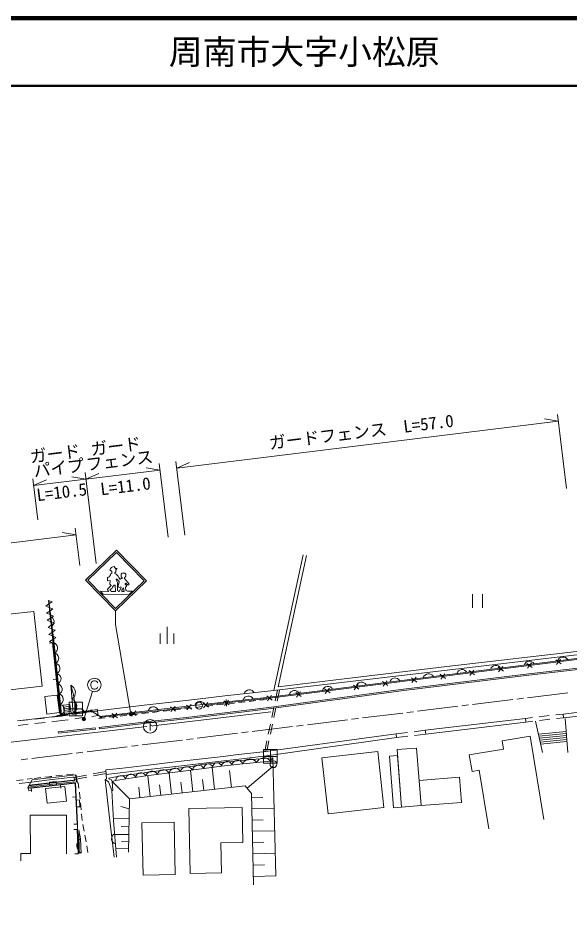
# Model space of a CAD drawing. Units: millimetres, scale not verified. Extents: x -206557 to 1343443, y -1222440 to 380000.
# Drawn here: x 382736 to 464295, y 246671 to 380000 of the extents above; entities that cross this region are included whole.
import ezdxf
from ezdxf.enums import TextEntityAlignment as Align

# ---------------------------------------------------------------- set-up
doc = ezdxf.new("R2010")
doc.units = ezdxf.units.MM
doc.header["$LTSCALE"] = 1000
doc.header["$PDMODE"] = 32
doc.header["$PDSIZE"] = 500
doc.linetypes.add('CHAIN', pattern=[18.5, 12, -1.5, 3.5, -1.5])
for name, color, linetype, lineweight in [('M-BGD', 7, 'Continuous', 13), ('M-BGD-EXST', 7, 'Continuous', 13), ('M-BMK', 2, 'CHAIN', 13), ('M-BMK-ROW', 30, 'Continuous', 13), ('M-STR-HTXT', 7, 'Continuous', 13), ('M-STR-STRC', 7, 'Continuous', 13), ('M-TTL', 2, 'Continuous', 140), ('M-TTL-LINE', 7, 'Continuous', 50)]:
    doc.layers.add(name, color=color, linetype=linetype, lineweight=lineweight)
doc.layers.add('M-TTL-TXT', color=7, linetype='Continuous')
doc.styles.add('ＭＳ ゴシック', font='')
doc.styles.get('ＭＳ ゴシック').set_extended_font_data('MS Gothic')

msp = doc.modelspace()

# ---------------------------------------------------------------- linework, layer by layer
at = {"layer": 'M-BGD'}
for p, q in [((463792, 310457), (462453, 321375)), ((406178, 313466), (462575, 320382)), ((462575, 320382), (460516, 320734)), ((403706, 313162), (401647, 313514)), ((404923, 303237), (403584, 314155)), ((407396, 303540), (406056, 314458)), ((406178, 313466), (408090, 314305)), ((392761, 311820), (390703, 312172)), ((392761, 311820), (403706, 313162)), ((392761, 311820), (394673, 312659)), ((385044, 310873), (392761, 311820)), ((385044, 310873), (386956, 311712)), ((364595, 300306), (391302, 303581)), ((391302, 303581), (389244, 303933)), ((449886, 294820), (449886, 292820)), ((451386, 294820), (451386, 292820)), ((386831, 293070), (387300, 293386)), ((387908, 287661), (387214, 293908)), ((387920, 287610), (387244, 293911)), ((387769, 293702), (387244, 293911)), ((387300, 293386), (387769, 293702)), ((388048, 287918), (387303, 293916)), ((387356, 292861), (386831, 293070)), ((386944, 292020), (387413, 292336)), ((387469, 291811), (386944, 292020)), ((387882, 292652), (387356, 292861)), ((387413, 292336), (387882, 292652)), ((387057, 290970), (387526, 291286)), ((387582, 290761), (387057, 290970)), ((387995, 291602), (387469, 291811)), ((387526, 291286), (387995, 291602)), ((388107, 290551), (387582, 290761)), ((387169, 289920), (387638, 290236)), ((387695, 289711), (387169, 289920)), ((387638, 290236), (388107, 290551)), ((388220, 289501), (387695, 289711)), ((387751, 289185), (388220, 289501)), ((399406, 277105), (397113, 290347)), ((404752, 290014), (404752, 287514)), ((387282, 288870), (387751, 289185)), ((387807, 288660), (387282, 288870)), ((387395, 287819), (387864, 288135)), ((388333, 288451), (387807, 288660)), ((387864, 288135), (388333, 288451)), ((403752, 289014), (403752, 287514)), ((405752, 289014), (405752, 287514)), ((387843, 287629), (387346, 287576)), ((387920, 287610), (387395, 287819)), ((387843, 287629), (388979, 276932)), ((389074, 277037), (387903, 287642)), ((466867, 285354), (419902, 279477)), ((454453, 283444), (453664, 284058)), ((453752, 283356), (454366, 284146)), ((458723, 283978), (457934, 284592)), ((458021, 283890), (458635, 284680)), ((462993, 284512), (462203, 285126)), ((462291, 284425), (462905, 285214)), ((445914, 282376), (445125, 282990)), ((445213, 282288), (445826, 283077)), ((450184, 282910), (449394, 283524)), ((449482, 282822), (450096, 283612)), ((388411, 282281), (387914, 282228)), ((390897, 277289), (390520, 281361)), ((433106, 280773), (432316, 281387)), ((432404, 280685), (433018, 281475)), ((437375, 281307), (436586, 281921)), ((436674, 281219), (437287, 282009)), ((441645, 281841), (440855, 282455)), ((440943, 281754), (441557, 282543)), ((420728, 279043), (421058, 280640)), ((421033, 279033), (421352, 280580)), ((424566, 279705), (423777, 280319)), ((423865, 279617), (424479, 280406)), ((428836, 280239), (428047, 280853)), ((428134, 280151), (428748, 280941)), ((413707, 278629), (414701, 278741)), ((415297, 278808), (416291, 278920)), ((416887, 278987), (417881, 279099)), ((418477, 279166), (419471, 279278)), ((420297, 279170), (419507, 279784)), ((419595, 279083), (420209, 279872)), ((394467, 277784), (389074, 277037)), ((389415, 278402), (390405, 278542)), ((389415, 278402), (389598, 277109)), ((389452, 278139), (390443, 278276)), ((389489, 277882), (390479, 278019)), ((389525, 277624), (390515, 277762)), ((389561, 277367), (390552, 277504)), ((390588, 277247), (390405, 278542)), ((392293, 277281), (393284, 277419)), ((394483, 277552), (393532, 277418)), ((393878, 277501), (394494, 277586)), ((394494, 277586), (394467, 277784)), ((394483, 277552), (394478, 277584)), ((394575, 276898), (394483, 277552)), ((402586, 277356), (403580, 277470)), ((404176, 277538), (405169, 277652)), ((405766, 277720), (406759, 277836)), ((407355, 277905), (408348, 278021)), ((408944, 278090), (409937, 278206)), ((410533, 278275), (411527, 278391)), ((412123, 278460), (413116, 278576)), ((420224, 276595), (420527, 278064)), ((420528, 276584), (420831, 278053)), ((472462, 278152), (463273, 277115)), ((472524, 277605), (463335, 276568)), ((384163, 276248), (382672, 276083)), ((386648, 276524), (385157, 276358)), ((389115, 276797), (387642, 276634)), ((389198, 276142), (387717, 275978)), ((388979, 276932), (388482, 276880)), ((390066, 276931), (389115, 276797)), ((389124, 276842), (390114, 276979)), ((390153, 276277), (389198, 276142)), ((390709, 277061), (391699, 277199)), ((392542, 277279), (391056, 277070)), ((392629, 276625), (391143, 276416)), ((394575, 276898), (393619, 276764)), ((394854, 276762), (394575, 276898)), ((394639, 276444), (395632, 276558)), ((396228, 276626), (397221, 276741)), ((397818, 276809), (398811, 276924)), ((399407, 276992), (399832, 277041)), ((399832, 277041), (400401, 277106)), ((400997, 277174), (401990, 277288)), ((457711, 276476), (442915, 274707)), ((457711, 276476), (457776, 275930)), ((458754, 276596), (457713, 276476)), ((458817, 276049), (457776, 275930)), ((460222, 271411), (459197, 276073)), ((461238, 276881), (459747, 276710)), ((461300, 276334), (459810, 276163)), ((463272, 277114), (462231, 276995)), ((463335, 276568), (462294, 276449)), ((463273, 277115), (463335, 276568)), ((463576, 276446), (463994, 271410)), ((384238, 275592), (382747, 275427)), ((386723, 275868), (385232, 275702)), ((388673, 274467), (394155, 275074)), ((394740, 275124), (394763, 274926)), ((419719, 274146), (420022, 275615)), ((420023, 274136), (420326, 275605)), ((442913, 274707), (441259, 274503)), ((442980, 274161), (442915, 274707)), ((457776, 275930), (442980, 274161)), ((388695, 274269), (388673, 274467)), ((438616, 274177), (419372, 271592)), ((438680, 273631), (419449, 270946)), ((440267, 274381), (438613, 274177)), ((438616, 274177), (438680, 273631)), ((440334, 273835), (438680, 273631)), ((442980, 274161), (441326, 273957)), ((454271, 273164), (458394, 273852)), ((458394, 273852), (460453, 261522)), ((459624, 274134), (463734, 274548)), ((459688, 273839), (463758, 274249)), ((459753, 273544), (463783, 273950)), ((459818, 273249), (463808, 273651)), ((459883, 272954), (463833, 273352)), ((419187, 271570), (419517, 273167)), ((419502, 271609), (419821, 273156)), ((459948, 272659), (463858, 273053)), ((449836, 268620), (449424, 271084)), ((416594, 266139), (420418, 269429)), ((420386, 270615), (420850, 253173)), ((389304, 268066), (388310, 267954)), ((390811, 268237), (389900, 268134)), ((390894, 268244), (390811, 268237)), ((391019, 267741), (392866, 268081)), ((391454, 267073), (391308, 268063)), ((393849, 268262), (395696, 268602)), ((393903, 267967), (395750, 268307)), ((395810, 267516), (395686, 268844)), ((402273, 264932), (401933, 268000)), ((405390, 265278), (405045, 268395)), ((408554, 265628), (408204, 268792)), ((411780, 265985), (411423, 269211)), ((414265, 266261), (413987, 268768)), ((382494, 267287), (383487, 267406)), ((382906, 266843), (384719, 267061)), ((384083, 267477), (384801, 267563)), ((384814, 267382), (384119, 266146)), ((391220, 266940), (384666, 266212)), ((386123, 267716), (385130, 267601)), ((387290, 267850), (386719, 267784)), ((387537, 267866), (387290, 267850)), ((388385, 267128), (387391, 267018)), ((387391, 267018), (387446, 266521)), ((387714, 267886), (387537, 267866)), ((388440, 266631), (388385, 267128)), ((391073, 267446), (392920, 267786)), ((391454, 267073), (391351, 267069)), ((391601, 266891), (391454, 267073)), ((391711, 266147), (391601, 266891)), ((396754, 265797), (396622, 267141)), ((399205, 264592), (396622, 267141)), ((403831, 265105), (403659, 266663)), ((406972, 265453), (406797, 267035)), ((410167, 265807), (409989, 267420)), ((384731, 265818), (384338, 265754)), ((384666, 266212), (384731, 265818)), ((384672, 266163), (384727, 265666)), ((389005, 266644), (389061, 266147)), ((391815, 265443), (391798, 265553)), ((391903, 264559), (391815, 265443)), ((400739, 264762), (400569, 266296)), ((391267, 264867), (390767, 264843)), ((391839, 264409), (391339, 264386)), ((391885, 263411), (391839, 264409)), ((417254, 264731), (418901, 264767)), ((391386, 263387), (391885, 263411)), ((392061, 262967), (391962, 263962)), ((399176, 263106), (397933, 263443)), ((417290, 263084), (420584, 263156)), ((392220, 261375), (392121, 262370)), ((399151, 261616), (396826, 261655)), ((417326, 261429), (418981, 261465)), ((391455, 260831), (390956, 260808)), ((391484, 260038), (390984, 260020)), ((391484, 260038), (391616, 256457)), ((391770, 256491), (391743, 260011)), ((392509, 259801), (392324, 260784)), ((399131, 260453), (397968, 260473)), ((392780, 258224), (392612, 259210)), ((399111, 259290), (397001, 259326)), ((417363, 259774), (420672, 259847)), ((393049, 256647), (392881, 257633)), ((399093, 258235), (398038, 258253)), ((417400, 258112), (419062, 258149)), ((391616, 256457), (391116, 256439)), ((399075, 257180), (397166, 257212)), ((417436, 256450), (420761, 256523)), ((417473, 254780), (419143, 254817)), ((417510, 253110), (420850, 253183))]:
    msp.add_line(p, q, dxfattribs=at)
for points in [[(478301, 290122), (477231, 290024), (471543, 286545), (466575, 286028), (446138, 283618), (430989, 281810), (420516, 280577), (424885, 300663)], [(478256, 290620), (477069, 290512), (471379, 287030), (466520, 286525), (446079, 284115), (430930, 282306), (421153, 281155), (425374, 300557)], [(477822, 289403), (471234, 285881), (469317, 285709), (466852, 285503), (419885, 279626)], [(389158, 277048), (388048, 287918), (387903, 287642)], [(419798, 278080), (439315, 280729), (457363, 282964), (471829, 284624)], [(419821, 277882), (439340, 280531), (457386, 282766), (471852, 284426)], [(390520, 281361), (390935, 279975), (391146, 278552), (391149, 277324)], [(420516, 280577), (413296, 279805), (409275, 279333), (405348, 278881), (401353, 278407), (397352, 277943), (394493, 277595)], [(419885, 279626), (413589, 278918), (413573, 278931), (405618, 278005), (399798, 277339), (394839, 276769)], [(394740, 275124), (402069, 275995), (407576, 276624), (412469, 277204), (419798, 278080)], [(394763, 274926), (402093, 275797), (407599, 276425), (412493, 277006), (419821, 277882)], [(388695, 274269), (394177, 274875), (394155, 275074)], [(449424, 271084), (454477, 271928), (454271, 273164)], [(419372, 271592), (414893, 271058), (413068, 270847), (406418, 270073), (401964, 269560), (397775, 269075), (395686, 268844)], [(419449, 270946), (414969, 270413), (413143, 270201), (406493, 269427), (402038, 268914), (397848, 268429), (395753, 268198)], [(396140, 267628), (397930, 267972), (401375, 268418), (406747, 269138), (408576, 269394), (409857, 269642), (413326, 269988), (415616, 270256), (418494, 270497), (420386, 270615), (420056, 270128)], [(420056, 270128), (415935, 269757), (412783, 269401), (410233, 269046), (406752, 268611), (401615, 267960), (397151, 267299), (396622, 267141), (396569, 267381)], [(384814, 267382), (387323, 267663), (387548, 267682), (390813, 268088), (391210, 268126), (391351, 267069)], [(452318, 260163), (450877, 268794), (449836, 268620)], [(391194, 267108), (387439, 266672), (384199, 266288)], [(390869, 267296), (387415, 266870), (384320, 266504)], [(384365, 266583), (387394, 266936), (390879, 267327)], [(384672, 266163), (391172, 266884), (391455, 260831)], [(384719, 267061), (387402, 267380), (390848, 267782), (391015, 267799), (391095, 267275), (390917, 267262), (390879, 267327)], [(391666, 256459), (391534, 260040), (391505, 260834), (391220, 266940)], [(395810, 267516), (395627, 267455), (396211, 262228), (396961, 255945)], [(396601, 265815), (396092, 267108), (395627, 267455)], [(396569, 267381), (396224, 267476), (396140, 267628)], [(384666, 266212), (384273, 266148), (384338, 265754)], [(396754, 265797), (396601, 265815), (396841, 261368), (397265, 255952)], [(416296, 266486), (399202, 264592), (399067, 256687)], [(416296, 266486), (417239, 265389), (417537, 251860)], [(415933, 258121), (415832, 263305), (407974, 263153)], [(407974, 263153), (408160, 253529), (412780, 253618)], [(384538, 262146), (384574, 256512), (383137, 256510), (383139, 255427)], [(389887, 256470), (389872, 262171), (384538, 262146)], [(391743, 260011), (391967, 258683), (392063, 256556)], [(415933, 258121), (412694, 258059), (412780, 253618)]]:
    msp.add_lwpolyline(points, dxfattribs=at)
for points in [[(385066, 292287), (386298, 281235), (378876, 280408), (377644, 291460)], [(388533, 279925), (388853, 277348), (386998, 277117), (386677, 279694)], [(441640, 272077), (438739, 271846), (439414, 263354), (442315, 263585)], [(427625, 270644), (435893, 271560), (436812, 263272), (428544, 262355)], [(438810, 270963), (439414, 263354), (438226, 263260), (437621, 270868)], [(442020, 267296), (442315, 263585), (448245, 264056), (447950, 267767)], [(386794, 266097), (389647, 266422), (389896, 264239), (387043, 263914)], [(405971, 253397), (405812, 261108), (401043, 261009), (401202, 253299)]]:
    msp.add_lwpolyline(points, close=True, dxfattribs=at)
for centre, radius in [((409487, 278348), 500), ((399406, 277105), 150), ((399406, 277105), 120), ((399406, 277105), 90), ((399406, 277105), 60), ((399406, 277105), 30), ((399406, 277105), 20), ((420469, 269692), 500)]:
    msp.add_circle(centre, radius, dxfattribs=at)
for centre, radius, start, end in [((568443, -447440), 775000, 96.99223, 96.99223), ((387251, 290750), 812, 298.9546, 73.71487), ((387804, 286865), 784, 289.87597, 82.72143), ((387971, 285350), 784, 289.87597, 82.72143), ((463253, 284738), 812, 29.75147, 164.51174), ((388138, 283834), 784, 289.87597, 82.72143), ((453330, 283496), 812, 29.75147, 164.51174), ((458292, 284117), 812, 29.75147, 164.51174), ((388306, 282319), 784, 289.87597, 82.72143), ((443408, 282255), 812, 29.75147, 164.51174), ((448369, 282875), 812, 29.75147, 164.51174), ((388473, 280804), 784, 289.87597, 82.72143), ((390046, 280291), 1171, 304.46952, 66.10763), ((433485, 281013), 812, 29.75147, 164.51174), ((438446, 281634), 812, 29.75147, 164.51174), ((388640, 279289), 784, 289.87597, 82.72143), ((416939, 279880), 812, 28.72008, 163.48035), ((423562, 279772), 812, 29.75147, 164.51174), ((428524, 280392), 812, 29.75147, 164.51174), ((390234, 278255), 1171, 304.46952, 66.10763), ((409632, 278158), 812, 29.26331, 164.02358), ((416772, 278961), 812, 29.04405, 163.80432), ((388807, 277774), 784, 289.87597, 82.72143), ((391813, 277101), 812, 30.51433, 165.2746), ((402744, 277362), 812, 29.1447, 163.90497), ((409405, 268599), 941, 28.35198, 165.86755), ((410877, 269089), 645, 11.96114, 183.90694), ((412152, 269267), 645, 11.96114, 183.90694), ((413596, 269267), 824, 22.21973, 170.67749), ((415172, 269446), 824, 22.21973, 170.67749), ((417018, 269260), 1192, 34.91706, 155.35952), ((419079, 269446), 1192, 34.91706, 155.35952), ((397920, 267239), 771, 21.25792, 175.58631), ((399408, 267460), 771, 21.25792, 175.58631), ((400896, 267680), 771, 21.25792, 175.58631), ((402511, 267750), 921, 27.6157, 166.84671), ((404224, 267967), 921, 27.6157, 166.84671), ((405936, 268185), 921, 27.6157, 166.84671), ((407664, 268382), 941, 28.35198, 165.86755), ((392659, 257649), 1245, 123.79412, 241.38976), ((397364, 258684), 812, 117.09258, 251.85285)]:
    msp.add_arc(centre, radius, start, end, dxfattribs=at)
msp.add_point((399406, 277105), dxfattribs=at)
at = {"layer": 'M-BGD-EXST'}
for p, q in [((401656, 275839), (402856, 275839)), ((402256, 275839), (402256, 274689)), ((402256, 275539), (402656, 275339))]:
    msp.add_line(p, q, dxfattribs=at)
msp.add_circle((402256, 275289), 1000, dxfattribs=at)
at = {"layer": 'M-BMK'}
for p, q in [((458042, 279527), (463997, 280257)), ((449903, 278528), (455858, 279259)), ((456454, 279332), (457446, 279454)), ((440176, 277335), (441168, 277457)), ((441764, 277530), (447719, 278261)), ((448315, 278334), (449307, 278455)), ((425486, 275534), (431441, 276264)), ((432037, 276337), (433029, 276459)), ((433625, 276532), (439580, 277262)), ((417347, 274536), (423302, 275266)), ((423898, 275339), (424890, 275461)), ((407620, 273343), (408612, 273464)), ((409208, 273537), (415163, 274268)), ((415759, 274341), (416751, 274463)), ((392930, 271541), (398885, 272271)), ((399481, 272344), (400473, 272466)), ((401069, 272539), (407024, 273270)), ((384791, 270543), (390746, 271273)), ((391342, 271346), (392334, 271468)), ((383203, 270348), (384195, 270470))]:
    msp.add_line(p, q, dxfattribs=at)
at = {"layer": 'M-BMK-ROW'}
for p, q in [((390280, 276870), (390280, 278870)), ((390280, 278870), (392280, 278870)), ((391280, 278870), (391280, 276870)), ((392280, 278870), (392280, 276870)), ((389075, 277028), (391288, 277330)), ((390280, 277870), (392280, 277870)), ((391288, 277330), (391280, 277870)), ((382668, 276103), (388630, 276777)), ((388630, 276777), (389097, 276829)), ((389097, 276829), (389075, 277028)), ((392280, 276870), (390280, 276870)), ((419027, 269853), (419027, 271853)), ((419027, 271853), (421027, 271853)), ((419027, 270853), (421027, 270853)), ((420027, 271853), (420027, 269853)), ((421027, 271853), (421027, 269853)), ((421027, 269853), (419027, 269853))]:
    msp.add_line(p, q, dxfattribs=at)
at = {"layer": 'M-STR-HTXT'}
for p, q in [((394287, 299380), (392639, 312813)), ((385664, 305816), (384922, 311866)), ((391854, 299082), (391180, 304574))]:
    msp.add_line(p, q, dxfattribs=at)
for radius in [150, 120, 90, 60, 30, 20]:
    msp.add_circle((392462, 276369), radius, dxfattribs=at)
msp.add_point((392462, 276369), dxfattribs=at)
at = {"layer": 'M-STR-STRC'}
for p, q in [((392709, 296913), (397275, 301347)), ((401709, 296780), (397275, 301347)), ((393063, 296908), (397270, 300993)), ((401355, 296786), (397270, 300993)), ((397131, 298649), (396927, 298924)), ((396308, 298436), (396587, 298201)), ((396587, 298201), (396578, 297959)), ((397039, 297963), (397038, 297900)), ((397209, 298151), (397039, 297963)), ((397407, 298622), (397131, 298649)), ((397407, 298622), (397202, 298434)), ((397202, 298434), (397209, 298151)), ((397977, 297395), (397994, 297787)), ((398102, 297249), (397977, 297395)), ((398641, 297772), (398685, 297639)), ((398685, 297639), (398659, 297472)), ((392709, 296913), (397143, 292347)), ((393063, 296908), (397148, 292700)), ((395938, 297241), (395932, 296826)), ((395932, 296826), (396336, 296837)), ((396336, 296837), (396323, 296306)), ((396323, 296306), (396482, 296113)), ((396796, 296004), (396920, 296147)), ((396920, 296147), (397081, 296150)), ((397081, 296150), (397128, 295229)), ((397143, 292347), (401709, 296780)), ((397148, 292700), (401355, 296786)), ((397250, 296938), (397254, 297059)), ((397436, 296548), (397250, 296938)), ((397254, 297059), (397340, 297061)), ((397340, 297061), (397657, 296710)), ((397434, 295372), (397436, 296548)), ((397646, 296382), (397530, 296278)), ((397530, 296278), (397531, 295941)), ((397641, 297296), (397776, 297040)), ((397657, 296710), (397646, 296382)), ((397776, 297040), (397845, 297039)), ((398100, 297151), (398102, 297249)), ((398454, 297273), (398453, 297151)), ((398453, 297151), (399156, 296327)), ((398587, 296433), (398585, 296327)), ((398585, 296327), (398753, 296091)), ((398664, 296435), (398587, 296433)), ((398994, 296173), (398664, 296435)), ((398753, 296091), (398751, 295946)), ((399104, 296216), (398994, 296173)), ((399156, 296327), (399104, 296216)), ((394931, 295261), (396137, 295243)), ((394931, 295261), (395319, 294816)), ((395319, 294816), (399151, 294759)), ((396497, 295238), (397128, 295229)), ((397668, 295235), (397588, 295239)), ((397956, 295760), (397668, 295235)), ((397941, 295929), (397956, 295760)), ((398066, 295410), (398308, 295767)), ((398067, 295241), (398066, 295410)), ((398143, 295236), (398067, 295241)), ((398143, 295236), (398402, 295232)), ((398308, 295767), (398402, 295232)), ((398751, 295946), (398632, 295874)), ((398632, 295874), (398657, 295354)), ((398922, 295270), (399632, 295259)), ((399632, 295259), (399151, 294759)), ((397143, 292347), (397113, 290347)), ((393522, 281711), (393472, 281511)), ((393472, 281511), (393472, 281311)), ((393622, 281861), (393522, 281711)), ((393772, 281961), (393622, 281861)), ((393922, 282011), (393772, 281961)), ((394122, 282011), (393922, 282011)), ((394272, 281961), (394122, 282011)), ((394422, 281861), (394272, 281961)), ((394522, 281711), (394422, 281861)), ((392462, 276369), (393724, 280450)), ((393472, 281311), (393522, 281111)), ((393522, 281111), (393622, 280961)), ((393622, 280961), (393772, 280861)), ((393772, 280861), (393922, 280811)), ((393922, 280811), (394122, 280811)), ((394122, 280811), (394272, 280861)), ((394272, 280861), (394422, 280961)), ((394422, 280961), (394522, 281111)), ((410084, 278730), (410869, 278109)), ((410787, 278812), (410166, 278028)), ((414023, 278811), (413026, 278739)), ((413150, 279073), (413931, 278449)), ((413852, 279152), (413229, 278370)), ((413488, 279273), (413561, 278276)), ((419511, 279789), (420293, 279166)), ((420214, 279868), (419590, 279087)), ((393409, 277538), (389353, 276971)), ((394857, 276732), (393684, 277478)), ((399423, 277501), (400206, 276879)), ((400126, 277582), (399504, 276799)), ((405244, 278166), (406028, 277546)), ((405946, 278248), (405325, 277464)), ((407610, 278442), (408394, 277821)), ((408312, 278524), (407692, 277739)), ((396750, 276831), (395133, 276667)), ((396656, 277183), (397439, 276561)), ((397358, 277263), (396736, 276480))]:
    msp.add_line(p, q, dxfattribs=at)
for points in [[(410476, 278420), (413525, 278775), (413540, 278761), (419902, 279477)], [(397047, 276872), (399815, 277190), (405636, 277856), (408002, 278132)], [(402700, 275380), (411877, 276458), (420103, 277432)], [(341080, 268413), (346605, 269028), (355109, 269970), (358895, 270390), (364114, 270971), (368620, 271464), (370293, 271646), (379142, 272655), (385471, 273384), (391956, 274134), (401749, 275271)]]:
    msp.add_lwpolyline(points, dxfattribs=at)
for centre, radius in [((394022, 281411), 1000), ((393558, 277559), 150), ((393558, 277559), 120), ((393558, 277559), 100), ((389204, 276950), 150), ((389204, 276950), 120), ((389204, 276950), 100), ((394983, 276652), 150), ((394983, 276652), 120), ((394983, 276652), 100), ((396899, 276846), 150), ((396899, 276846), 120), ((396899, 276846), 100)]:
    msp.add_circle(centre, radius, dxfattribs=at)
for centre, radius, start, end in [((397093, 298076), 863, 101.06459, 155.35108), ((396211, 297097), 308, 85.44337, 152.11353), ((397841, 296795), 1718, 137.33173, 159.22404), ((396609, 296868), 1117, 22.52514, 67.429), ((398286, 297634), 330, 83.10944, 152.27993), ((398360, 297662), 301, 21.40088, 96.52527), ((398351, 297584), 329, 288.38537, 339.92403), ((399057, 293286), 3825, 132.32641, 144.23817), ((394774, 297221), 2360, 310.38541, 328.97907), ((398074, 296864), 288, 84.67861, 142.5187), ((396227, 295503), 275, 176.16714, 250.70087), ((396238, 295159), 271, 16.83567, 76.0943), ((397406, 295184), 190, 16.95072, 81.75239), ((397741, 296094), 260, 216.20198, 320.45873), ((398685, 294983), 372, 50.50991, 94.38931)]:
    msp.add_arc(centre, radius, start, end, dxfattribs=at)
at = {"layer": 'M-TTL'}
msp.add_line((680000, 380000), (40000, 380000), dxfattribs=at)
at = {"layer": 'M-TTL-LINE'}
msp.add_line((40000, 370000), (680000, 370000), dxfattribs=at)

# ---------------------------------------------------------------- texts
at = {"layer": 'M-BGD', "style": 'ＭＳ ゴシック'}
for s, p in [('ガードフェンス\u3000L=57.0', (433639, 317385)), ('ガード', (397348, 315246)), ('ガード', (388382, 314146)), ('パイプ', (388940, 312040)), ('フェンス', (397906, 313140)), ('L=11.0', (398793, 309344)), ('L=10.5', (389365, 308479))]:
    msp.add_text(s, height=1833, rotation=6.992, dxfattribs=at).set_placement(p, align=Align.BOTTOM_CENTER)
at = {"layer": 'M-TTL-TXT', "style": 'ＭＳ ゴシック'}
msp.add_text('周南市大字小松原', height=3666, dxfattribs=at).set_placement((405024, 375000), align=Align.MIDDLE_LEFT)

doc.saveas('drawing.dxf')
